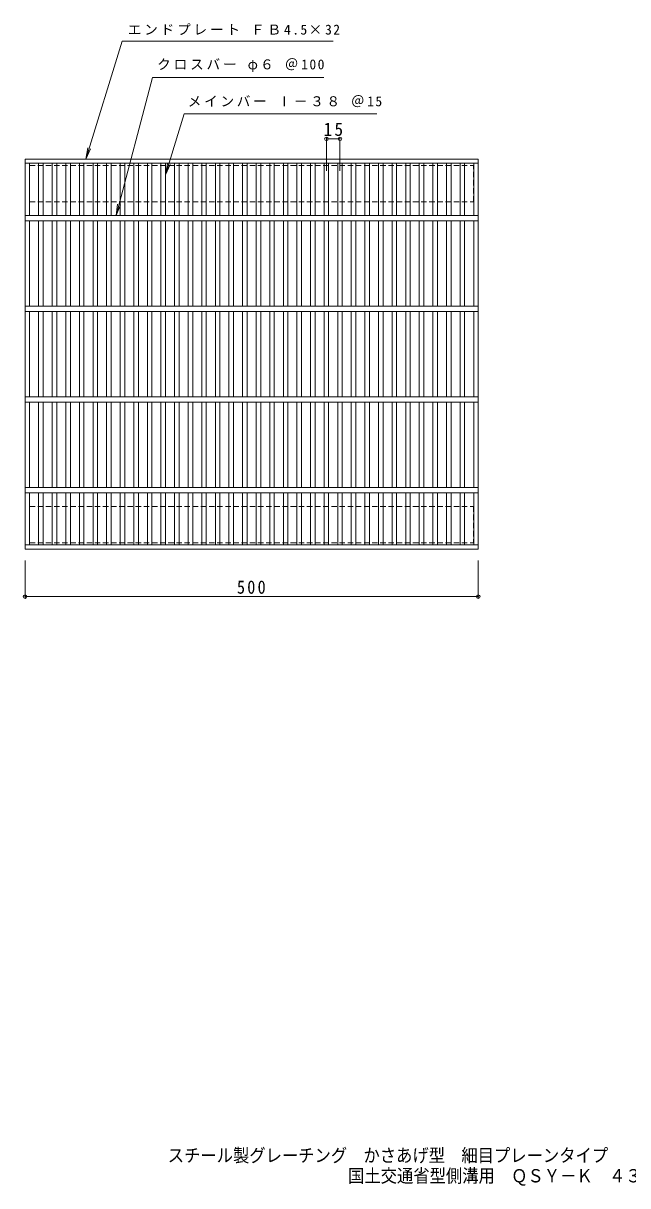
# Model space of a CAD drawing. Units: millimetres, scale not verified. Extents: x -569 to 765, y -687 to 595.
# Drawn here: x -569 to 98, y -687 to 595 of the extents above; entities that cross this region are included whole.
import ezdxf
from ezdxf.enums import TextEntityAlignment as Align

# ---------------------------------------------------------------- set-up
doc = ezdxf.new("R2010")
doc.units = ezdxf.units.MM
doc.header["$LTSCALE"] = 5
doc.header["$PDMODE"] = 32
doc.header["$PDSIZE"] = 4
doc.linetypes.add('DASHED1', pattern=[1.8, 1.2, -0.6])
for name, color, linetype, lineweight in [('A-1_ピット', 2, 'Continuous', 9), ('A-2_蓋', 3, 'Continuous', 9), ('A-4_寸法', 7, 'Continuous', 9), ('A-5_仕様文', 7, 'Continuous', 9), ('F-5_F-5ﾚｲﾔ', 2, 'Continuous', 9)]:
    doc.layers.add(name, color=color, linetype=linetype, lineweight=lineweight)
doc.styles.add('ＭＳ ゴシック', font='')
doc.styles.get('ＭＳ ゴシック').set_extended_font_data('MS Gothic')

msp = doc.modelspace()

# ---------------------------------------------------------------- linework, layer by layer
at = {"layer": 'A-1_ピット', "linetype": 'DASHED1'}
for p, q in [((-561.919, 398.068), (-561.919, 438.068)), ((-561.919, 438.068), (-71.919, 438.068)), ((-561.919, 62.067), (-561.919, 22.067)), ((-561.919, 22.067), (-71.919, 22.067))]:
    msp.add_line(p, q, dxfattribs=at)
for points in [[(-561.919, 398.068), (-71.919, 398.068), (-71.919, 438.068)], [(-561.919, 62.067), (-71.919, 62.067), (-71.919, 22.067)]]:
    msp.add_lwpolyline(points, dxfattribs=at)
at = {"layer": 'A-2_蓋'}
for p, q in [((-566.919, 15.067), (-566.919, 445.068)), ((-566.919, 445.068), (-66.919, 445.068)), ((-566.919, 440.567), (-66.919, 440.567)), ((-561.919, 383.067), (-561.919, 440.567)), ((-551.919, 383.067), (-551.919, 440.567)), ((-546.919, 383.067), (-546.919, 440.567)), ((-536.919, 383.067), (-536.919, 440.567)), ((-531.919, 383.067), (-531.919, 440.567)), ((-521.919, 383.067), (-521.919, 440.567)), ((-516.919, 383.067), (-516.919, 440.567)), ((-506.919, 383.067), (-506.919, 440.567)), ((-501.919, 383.067), (-501.919, 440.567)), ((-491.919, 383.067), (-491.919, 440.567)), ((-486.919, 383.067), (-486.919, 440.567)), ((-476.919, 383.067), (-476.919, 440.567)), ((-471.919, 383.067), (-471.919, 440.567)), ((-461.919, 383.067), (-461.919, 440.567)), ((-456.919, 383.067), (-456.919, 440.567)), ((-446.919, 383.067), (-446.919, 440.567)), ((-441.919, 383.067), (-441.919, 440.567)), ((-431.919, 383.067), (-431.919, 440.567)), ((-426.919, 383.067), (-426.919, 440.567)), ((-416.919, 383.067), (-416.919, 440.567)), ((-411.919, 383.067), (-411.919, 440.567)), ((-401.919, 383.067), (-401.919, 440.567)), ((-396.919, 383.067), (-396.919, 440.567)), ((-386.919, 383.067), (-386.919, 440.567)), ((-381.919, 383.067), (-381.919, 440.567)), ((-371.919, 383.067), (-371.919, 440.567)), ((-366.919, 383.067), (-366.919, 440.567)), ((-356.919, 383.067), (-356.919, 440.567)), ((-351.919, 383.067), (-351.919, 440.567)), ((-341.919, 383.067), (-341.919, 440.567)), ((-336.919, 383.067), (-336.919, 440.567)), ((-326.919, 383.067), (-326.919, 440.567)), ((-321.919, 383.067), (-321.919, 440.567)), ((-311.919, 383.067), (-311.919, 440.567)), ((-306.919, 383.067), (-306.919, 440.567)), ((-296.919, 383.067), (-296.919, 440.567)), ((-291.919, 383.067), (-291.919, 440.567)), ((-281.919, 383.067), (-281.919, 440.567)), ((-276.919, 383.067), (-276.919, 440.567)), ((-266.919, 383.067), (-266.919, 440.567)), ((-261.919, 383.067), (-261.919, 440.567)), ((-251.919, 383.067), (-251.919, 440.567)), ((-246.919, 383.067), (-246.919, 440.567)), ((-236.919, 383.067), (-236.919, 440.567)), ((-231.919, 383.067), (-231.919, 440.567)), ((-221.919, 383.067), (-221.919, 440.567)), ((-216.919, 383.067), (-216.919, 440.567)), ((-206.919, 383.067), (-206.919, 440.567)), ((-201.919, 383.067), (-201.919, 440.567)), ((-191.919, 383.067), (-191.919, 440.567)), ((-186.919, 383.067), (-186.919, 440.567)), ((-176.919, 383.067), (-176.919, 440.567)), ((-171.919, 383.067), (-171.919, 440.567)), ((-161.919, 383.067), (-161.919, 440.567)), ((-156.919, 383.067), (-156.919, 440.567)), ((-146.919, 383.067), (-146.919, 440.567)), ((-141.919, 383.067), (-141.919, 440.567)), ((-131.919, 383.067), (-131.919, 440.567)), ((-126.919, 383.067), (-126.919, 440.567)), ((-116.919, 383.067), (-116.919, 440.567)), ((-111.919, 383.067), (-111.919, 440.567)), ((-101.919, 383.067), (-101.919, 440.567)), ((-96.919, 383.067), (-96.919, 440.567)), ((-86.919, 383.067), (-86.919, 440.567)), ((-81.919, 383.067), (-81.919, 440.567)), ((-71.899, 383.067), (-71.899, 440.567)), ((-66.919, 15.067), (-66.919, 445.068)), ((-66.919, 383.067), (-566.919, 383.067)), ((-66.919, 377.067), (-566.919, 377.067)), ((-561.919, 283.067), (-561.919, 377.067)), ((-551.919, 283.067), (-551.919, 377.067)), ((-546.919, 283.067), (-546.919, 377.067)), ((-536.919, 283.067), (-536.919, 377.067)), ((-531.919, 283.067), (-531.919, 377.067)), ((-521.919, 283.067), (-521.919, 377.067)), ((-516.919, 283.067), (-516.919, 377.067)), ((-506.919, 283.067), (-506.919, 377.067)), ((-501.919, 283.067), (-501.919, 377.067)), ((-491.919, 283.067), (-491.919, 377.067)), ((-486.919, 283.067), (-486.919, 377.067)), ((-476.919, 283.067), (-476.919, 377.067)), ((-471.919, 283.067), (-471.919, 377.067)), ((-461.919, 283.067), (-461.919, 377.067)), ((-456.919, 283.067), (-456.919, 377.067)), ((-446.919, 283.067), (-446.919, 377.067)), ((-441.919, 283.067), (-441.919, 377.067)), ((-431.919, 283.067), (-431.919, 377.067)), ((-426.919, 283.067), (-426.919, 377.067)), ((-416.919, 283.067), (-416.919, 377.067)), ((-411.919, 283.067), (-411.919, 377.067)), ((-401.919, 283.067), (-401.919, 377.067)), ((-396.919, 283.067), (-396.919, 377.067)), ((-386.919, 283.067), (-386.919, 377.067)), ((-381.919, 283.067), (-381.919, 377.067)), ((-371.919, 283.067), (-371.919, 377.067)), ((-366.919, 283.067), (-366.919, 377.067)), ((-356.919, 283.067), (-356.919, 377.067)), ((-351.919, 283.067), (-351.919, 377.067)), ((-341.919, 283.067), (-341.919, 377.067)), ((-336.919, 283.067), (-336.919, 377.067)), ((-326.919, 283.067), (-326.919, 377.067)), ((-321.919, 283.067), (-321.919, 377.067)), ((-311.919, 283.067), (-311.919, 377.067)), ((-306.919, 283.067), (-306.919, 377.067)), ((-296.919, 283.067), (-296.919, 377.067)), ((-291.919, 283.067), (-291.919, 377.067)), ((-281.919, 283.067), (-281.919, 377.067)), ((-276.919, 283.067), (-276.919, 377.067)), ((-266.919, 283.067), (-266.919, 377.067)), ((-261.919, 283.067), (-261.919, 377.067)), ((-251.919, 283.067), (-251.919, 377.067)), ((-246.919, 283.067), (-246.919, 377.067)), ((-236.919, 283.067), (-236.919, 377.067)), ((-231.919, 283.067), (-231.919, 377.067)), ((-221.919, 283.067), (-221.919, 377.067)), ((-216.919, 283.067), (-216.919, 377.067)), ((-206.919, 283.067), (-206.919, 377.067)), ((-201.919, 283.067), (-201.919, 377.067)), ((-191.919, 283.067), (-191.919, 377.067)), ((-186.919, 283.067), (-186.919, 377.067)), ((-176.919, 283.067), (-176.919, 377.067)), ((-171.919, 283.067), (-171.919, 377.067)), ((-161.919, 283.067), (-161.919, 377.067)), ((-156.919, 283.067), (-156.919, 377.067)), ((-146.919, 283.067), (-146.919, 377.067)), ((-141.919, 283.067), (-141.919, 377.067)), ((-131.919, 283.067), (-131.919, 377.067)), ((-126.919, 283.067), (-126.919, 377.067)), ((-116.919, 283.067), (-116.919, 377.067)), ((-111.919, 283.067), (-111.919, 377.067)), ((-101.919, 283.067), (-101.919, 377.067)), ((-96.919, 283.067), (-96.919, 377.067)), ((-86.919, 283.067), (-86.919, 377.067)), ((-81.919, 283.067), (-81.919, 377.067)), ((-71.899, 283.067), (-71.899, 377.067)), ((-66.919, 283.067), (-566.919, 283.067)), ((-66.919, 277.067), (-566.919, 277.067)), ((-561.919, 183.067), (-561.919, 277.067)), ((-551.919, 183.067), (-551.919, 277.067)), ((-546.919, 183.067), (-546.919, 277.067)), ((-536.919, 183.067), (-536.919, 277.067)), ((-531.919, 183.067), (-531.919, 277.067)), ((-521.919, 183.067), (-521.919, 277.067)), ((-516.919, 183.067), (-516.919, 277.067)), ((-506.919, 183.067), (-506.919, 277.067)), ((-501.919, 183.067), (-501.919, 277.067)), ((-491.919, 183.067), (-491.919, 277.067)), ((-486.919, 183.067), (-486.919, 277.067)), ((-476.919, 183.067), (-476.919, 277.067)), ((-471.919, 183.067), (-471.919, 277.067)), ((-461.919, 183.067), (-461.919, 277.067)), ((-456.919, 183.067), (-456.919, 277.067)), ((-446.919, 183.067), (-446.919, 277.067)), ((-441.919, 183.067), (-441.919, 277.067)), ((-431.919, 183.067), (-431.919, 277.067)), ((-426.919, 183.067), (-426.919, 277.067)), ((-416.919, 183.067), (-416.919, 277.067)), ((-411.919, 183.067), (-411.919, 277.067)), ((-401.919, 183.067), (-401.919, 277.067)), ((-396.919, 183.067), (-396.919, 277.067)), ((-386.919, 183.067), (-386.919, 277.067)), ((-381.919, 183.067), (-381.919, 277.067)), ((-371.919, 183.067), (-371.919, 277.067)), ((-366.919, 183.067), (-366.919, 277.067)), ((-356.919, 183.067), (-356.919, 277.067)), ((-351.919, 183.067), (-351.919, 277.067)), ((-341.919, 183.067), (-341.919, 277.067)), ((-336.919, 183.067), (-336.919, 277.067)), ((-326.919, 183.067), (-326.919, 277.067)), ((-321.919, 183.067), (-321.919, 277.067)), ((-311.919, 183.067), (-311.919, 277.067)), ((-306.919, 183.067), (-306.919, 277.067)), ((-296.919, 183.067), (-296.919, 277.067)), ((-291.919, 183.067), (-291.919, 277.067)), ((-281.919, 183.067), (-281.919, 277.067)), ((-276.919, 183.067), (-276.919, 277.067)), ((-266.919, 183.067), (-266.919, 277.067)), ((-261.919, 183.067), (-261.919, 277.067)), ((-251.919, 183.067), (-251.919, 277.067)), ((-246.919, 183.067), (-246.919, 277.067)), ((-236.919, 183.067), (-236.919, 277.067)), ((-231.919, 183.067), (-231.919, 277.067)), ((-221.919, 183.067), (-221.919, 277.067)), ((-216.919, 183.067), (-216.919, 277.067)), ((-206.919, 183.067), (-206.919, 277.067)), ((-201.919, 183.067), (-201.919, 277.067)), ((-191.919, 183.067), (-191.919, 277.067)), ((-186.919, 183.067), (-186.919, 277.067)), ((-176.919, 183.067), (-176.919, 277.067)), ((-171.919, 183.067), (-171.919, 277.067)), ((-161.919, 183.067), (-161.919, 277.067)), ((-156.919, 183.067), (-156.919, 277.067)), ((-146.919, 183.067), (-146.919, 277.067)), ((-141.919, 183.067), (-141.919, 277.067)), ((-131.919, 183.067), (-131.919, 277.067)), ((-126.919, 183.067), (-126.919, 277.067)), ((-116.919, 183.067), (-116.919, 277.067)), ((-111.919, 183.067), (-111.919, 277.067)), ((-101.919, 183.067), (-101.919, 277.067)), ((-96.919, 183.067), (-96.919, 277.067)), ((-86.919, 183.067), (-86.919, 277.067)), ((-81.919, 183.067), (-81.919, 277.067)), ((-71.899, 183.067), (-71.899, 277.067)), ((-66.919, 183.067), (-566.919, 183.067)), ((-66.919, 177.067), (-566.919, 177.067)), ((-561.919, 83.067), (-561.919, 177.067)), ((-551.919, 83.067), (-551.919, 177.067)), ((-546.919, 83.067), (-546.919, 177.067)), ((-536.919, 83.067), (-536.919, 177.067)), ((-531.919, 83.067), (-531.919, 177.067)), ((-521.919, 83.067), (-521.919, 177.067)), ((-516.919, 83.067), (-516.919, 177.067)), ((-506.919, 83.067), (-506.919, 177.067)), ((-501.919, 83.067), (-501.919, 177.067)), ((-491.919, 83.067), (-491.919, 177.067)), ((-486.919, 83.067), (-486.919, 177.067)), ((-476.919, 83.067), (-476.919, 177.067)), ((-471.919, 83.067), (-471.919, 177.067)), ((-461.919, 83.067), (-461.919, 177.067)), ((-456.919, 83.067), (-456.919, 177.067)), ((-446.919, 83.067), (-446.919, 177.067)), ((-441.919, 83.067), (-441.919, 177.067)), ((-431.919, 83.067), (-431.919, 177.067)), ((-426.919, 83.067), (-426.919, 177.067)), ((-416.919, 83.067), (-416.919, 177.067)), ((-411.919, 83.067), (-411.919, 177.067)), ((-401.919, 83.067), (-401.919, 177.067)), ((-396.919, 83.067), (-396.919, 177.067)), ((-386.919, 83.067), (-386.919, 177.067)), ((-381.919, 83.067), (-381.919, 177.067)), ((-371.919, 83.067), (-371.919, 177.067)), ((-366.919, 83.067), (-366.919, 177.067)), ((-356.919, 83.067), (-356.919, 177.067)), ((-351.919, 83.067), (-351.919, 177.067)), ((-341.919, 83.067), (-341.919, 177.067)), ((-336.919, 83.067), (-336.919, 177.067)), ((-326.919, 83.067), (-326.919, 177.067)), ((-321.919, 83.067), (-321.919, 177.067)), ((-311.919, 83.067), (-311.919, 177.067)), ((-306.919, 83.067), (-306.919, 177.067)), ((-296.919, 83.067), (-296.919, 177.067)), ((-291.919, 83.067), (-291.919, 177.067)), ((-281.919, 83.067), (-281.919, 177.067)), ((-276.919, 83.067), (-276.919, 177.067)), ((-266.919, 83.067), (-266.919, 177.067)), ((-261.919, 83.067), (-261.919, 177.067)), ((-251.919, 83.067), (-251.919, 177.067)), ((-246.919, 83.067), (-246.919, 177.067)), ((-236.919, 83.067), (-236.919, 177.067)), ((-231.919, 83.067), (-231.919, 177.067)), ((-221.919, 83.067), (-221.919, 177.067)), ((-216.919, 83.067), (-216.919, 177.067)), ((-206.919, 83.067), (-206.919, 177.067)), ((-201.919, 83.067), (-201.919, 177.067)), ((-191.919, 83.067), (-191.919, 177.067)), ((-186.919, 83.067), (-186.919, 177.067)), ((-176.919, 83.067), (-176.919, 177.067)), ((-171.919, 83.067), (-171.919, 177.067)), ((-161.919, 83.067), (-161.919, 177.067)), ((-156.919, 83.067), (-156.919, 177.067)), ((-146.919, 83.067), (-146.919, 177.067)), ((-141.919, 83.067), (-141.919, 177.067)), ((-131.919, 83.067), (-131.919, 177.067)), ((-126.919, 83.067), (-126.919, 177.067)), ((-116.919, 83.067), (-116.919, 177.067)), ((-111.919, 83.067), (-111.919, 177.067)), ((-101.919, 83.067), (-101.919, 177.067)), ((-96.919, 83.067), (-96.919, 177.067)), ((-86.919, 83.067), (-86.919, 177.067)), ((-81.919, 83.067), (-81.919, 177.067)), ((-71.899, 83.067), (-71.899, 177.067)), ((-66.919, 83.067), (-566.919, 83.067)), ((-66.919, 77.068), (-566.919, 77.068)), ((-561.919, 19.567), (-561.919, 77.068)), ((-551.919, 19.567), (-551.919, 77.068)), ((-546.919, 19.567), (-546.919, 77.068)), ((-536.919, 19.567), (-536.919, 77.068)), ((-531.919, 19.567), (-531.919, 77.068)), ((-521.919, 19.567), (-521.919, 77.068)), ((-516.919, 19.567), (-516.919, 77.068)), ((-506.919, 19.567), (-506.919, 77.068)), ((-501.919, 19.567), (-501.919, 77.068)), ((-491.919, 19.567), (-491.919, 77.068)), ((-486.919, 19.567), (-486.919, 77.068)), ((-476.919, 19.567), (-476.919, 77.068)), ((-471.919, 19.567), (-471.919, 77.068)), ((-461.919, 19.567), (-461.919, 77.068)), ((-456.919, 19.567), (-456.919, 77.068)), ((-446.919, 19.567), (-446.919, 77.068)), ((-441.919, 19.567), (-441.919, 77.068)), ((-431.919, 19.567), (-431.919, 77.068)), ((-426.919, 19.567), (-426.919, 77.068)), ((-416.919, 19.567), (-416.919, 77.068)), ((-411.919, 19.567), (-411.919, 77.068)), ((-401.919, 19.567), (-401.919, 77.068)), ((-396.919, 19.567), (-396.919, 77.068)), ((-386.919, 19.567), (-386.919, 77.068)), ((-381.919, 19.567), (-381.919, 77.068)), ((-371.919, 19.567), (-371.919, 77.068)), ((-366.919, 19.567), (-366.919, 77.068)), ((-356.919, 19.567), (-356.919, 77.068)), ((-351.919, 19.567), (-351.919, 77.068)), ((-341.919, 19.567), (-341.919, 77.068)), ((-336.919, 19.567), (-336.919, 77.068)), ((-326.919, 19.567), (-326.919, 77.068)), ((-321.919, 19.567), (-321.919, 77.068)), ((-311.919, 19.567), (-311.919, 77.068)), ((-306.919, 19.567), (-306.919, 77.068)), ((-296.919, 19.567), (-296.919, 77.068)), ((-291.919, 19.567), (-291.919, 77.068)), ((-281.919, 19.567), (-281.919, 77.068)), ((-276.919, 19.567), (-276.919, 77.068)), ((-266.919, 19.567), (-266.919, 77.068)), ((-261.919, 19.567), (-261.919, 77.068)), ((-251.919, 19.567), (-251.919, 77.068)), ((-246.919, 19.567), (-246.919, 77.068)), ((-236.919, 19.567), (-236.919, 77.068)), ((-231.919, 19.567), (-231.919, 77.068)), ((-221.919, 19.567), (-221.919, 77.068)), ((-216.919, 19.567), (-216.919, 77.068)), ((-206.919, 19.567), (-206.919, 77.068)), ((-201.919, 19.567), (-201.919, 77.068)), ((-191.919, 19.567), (-191.919, 77.068)), ((-186.919, 19.567), (-186.919, 77.068)), ((-176.919, 19.567), (-176.919, 77.068)), ((-171.919, 19.567), (-171.919, 77.068)), ((-161.919, 19.567), (-161.919, 77.068)), ((-156.919, 19.567), (-156.919, 77.068)), ((-146.919, 19.567), (-146.919, 77.068)), ((-141.919, 19.567), (-141.919, 77.068)), ((-131.919, 19.567), (-131.919, 77.068)), ((-126.919, 19.567), (-126.919, 77.068)), ((-116.919, 19.567), (-116.919, 77.068)), ((-111.919, 19.567), (-111.919, 77.068)), ((-101.919, 19.567), (-101.919, 77.068)), ((-96.919, 19.567), (-96.919, 77.068)), ((-86.919, 19.567), (-86.919, 77.068)), ((-81.919, 19.567), (-81.919, 77.068)), ((-71.899, 19.567), (-71.899, 77.068)), ((-66.919, 19.567), (-566.919, 19.567)), ((-66.919, 15.067), (-566.919, 15.067))]:
    msp.add_line(p, q, dxfattribs=at)
at = {"layer": 'A-4_寸法'}
for p, q in [((-234.419, 468.935), (-234.419, 432.257)), ((-234.419, 467.435), (-219.419, 467.435)), ((-219.419, 468.935), (-219.419, 432.257)), ((-566.919, 2.567), (-566.919, -38.933)), ((-66.919, 2.567), (-66.919, -38.933)), ((-566.919, -37.433), (-66.919, -37.433))]:
    msp.add_line(p, q, dxfattribs=at)
for p in [(-234.419, 467.435), (-219.419, 467.435), (-566.919, -37.433), (-66.919, -37.433)]:
    msp.add_point(p, dxfattribs=at)
at = {"layer": 'A-5_仕様文'}
for p, q in [((-459.93, 575.068), (-499.711, 445.068)), ((-459.93, 575.068), (-227.094, 575.068)), ((-426.115, 535.068), (-466.508, 383.067)), ((-426.115, 535.068), (-237.08, 535.068)), ((-391.287, 495.068), (-411.919, 427.643)), ((-391.287, 495.068), (-178.579, 495.068)), ((-499.711, 445.068), (-497.645, 457.396)), ((-499.711, 445.068), (-494.525, 456.441)), ((-411.919, 427.643), (-409.853, 439.971)), ((-411.919, 427.643), (-406.733, 439.016)), ((-466.508, 383.067), (-464.902, 395.464)), ((-466.508, 383.067), (-461.748, 394.626))]:
    msp.add_line(p, q, dxfattribs=at)

# ---------------------------------------------------------------- texts
at = {"layer": 'A-4_寸法', "color": 2, "char_height": 14.66, "attachment_point": 7, "style": 'ＭＳ ゴシック'}
for s, insert in [('\\T1.27;\\W0.95;15', (-237.544, 470.435)), ('\\T1.27;\\W0.9;500', (-333.169, -34.433))]:
    msp.add_mtext(s, dxfattribs=dict(at, insert=insert))
at = {"layer": 'A-5_仕様文', "char_height": 11, "attachment_point": 7, "style": 'ＭＳ ゴシック'}
for s, insert in [('\\T1.21;エンドプレート\\~ＦＢ4.5×32', (-453.621, 581.781)), ('\\T1.21;クロスバー\\~φ６\\~＠100', (-421.138, 541.057)), ('\\T1.2;メインバー\\~Ⅰ－３８\\~＠15', (-387.329, 502.303))]:
    msp.add_mtext(s, dxfattribs=dict(at, insert=insert))
at = {"layer": 'F-5_F-5ﾚｲﾔ', "style": 'ＭＳ ゴシック', "width": 0.9}
for s, p in [('スチール製グレーチング\u3000かさあげ型\u3000細目プレーンタイプ', (-409.447, -665.304)), ('国土交通省型側溝用\u3000ＱＳＹ－Ｋ\u3000４３３８ＡⅠ', (-210.5, -687.804))]:
    msp.add_text(s, height=14.66, dxfattribs=at).set_placement(p, align=Align.BOTTOM_LEFT)

doc.saveas('drawing.dxf')
